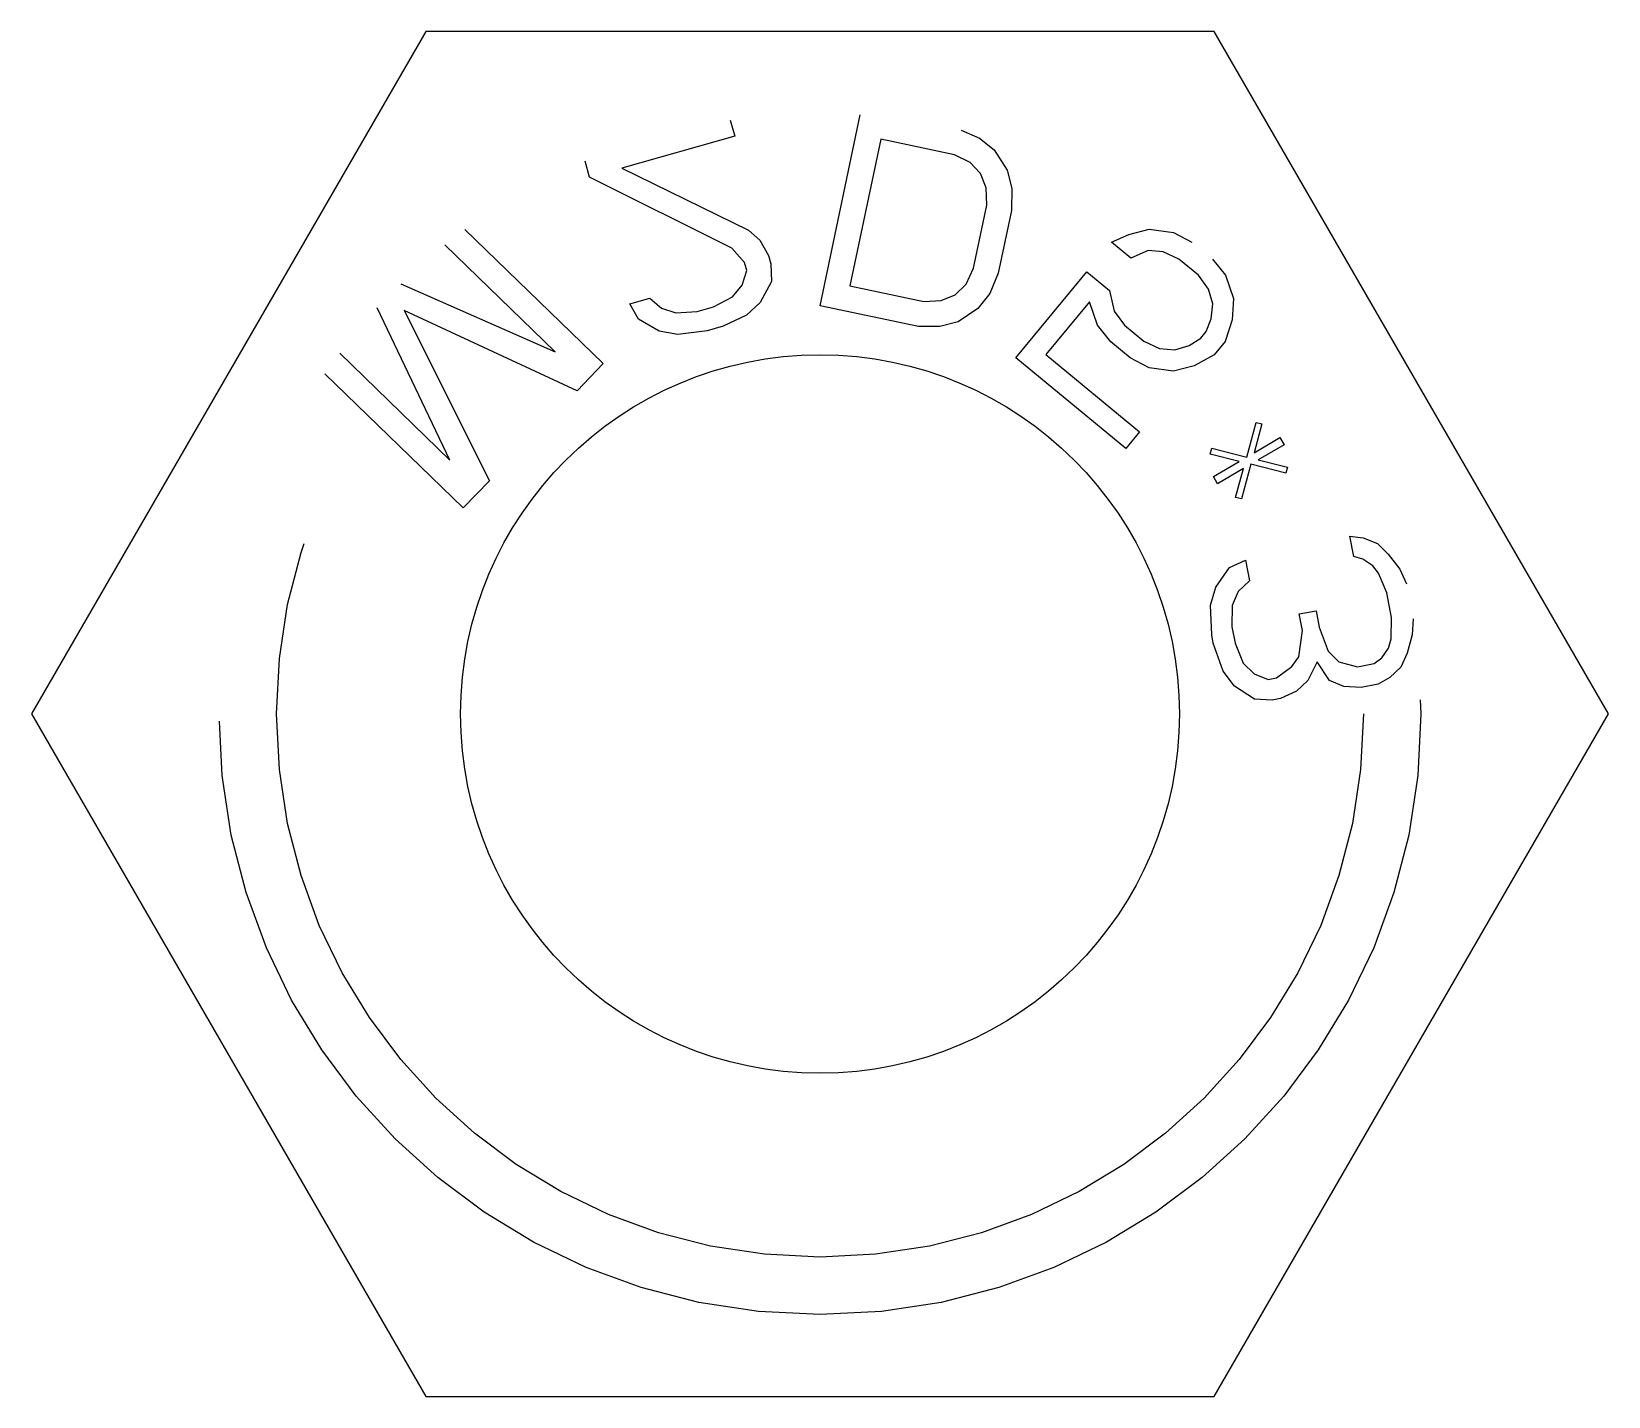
# Model space of a CAD drawing. Header units: millimetres. Extents: x 0 to 1189, y 25 to 866.
# Drawn here: x 1021.24 to 1026.72, y 392.09 to 396.84 of the extents above; entities that cross this region are included whole.
import ezdxf

# ---------------------------------------------------------------- set-up
doc = ezdxf.new("R2010")
doc.units = ezdxf.units.MM
doc.header["$LTSCALE"] = 65.395
doc.linetypes.add('HIDDEN', pattern=[0.2, 0.1, -0.1])
doc.layers.get('0').update_dxf_attribs({"linetype": 'CONTINUOUS'})
doc.layers.add('02___PRT_ALL_AXES', color=7, linetype='CONTINUOUS')
doc.layers.add('DEFAULT_2', color=8, linetype='HIDDEN')

msp = doc.modelspace()

# ---------------------------------------------------------------- linework, layer by layer
at = {"color": 7, "linetype": 'Continuous'}
for p, q in [((1022.61, 396.8414), (1021.2388, 394.4664)), ((1025.3524, 396.8414), (1022.61, 396.8414)), ((1026.7236, 394.4664), (1025.3524, 396.8414)), ((1021.2388, 394.4664), (1022.61, 392.0914)), ((1025.3524, 392.0914), (1026.7236, 394.4664)), ((1022.61, 392.0914), (1025.3524, 392.0914))]:
    msp.add_line(p, q, dxfattribs=at)
at = {"color": 3, "linetype": 'Continuous'}
msp.add_circle((1023.9812, 394.4664), 1.25, dxfattribs=at)
at = {"layer": '02___PRT_ALL_AXES', "color": 7, "linetype": 'Continuous'}
msp.add_circle((1023.9812, 394.4664), 1.25, dxfattribs=at)
at = {"layer": 'DEFAULT_2', "color": 8, "linetype": 'HIDDEN'}
for p, q in [((1023.6693, 396.533), (1023.685, 396.4773)), ((1023.9813, 395.8867), (1024.1208, 396.5517)), ((1023.685, 396.4773), (1023.2921, 396.3661)), ((1024.1923, 396.4663), (1024.0852, 395.9561)), ((1024.4492, 396.4124), (1024.1923, 396.4663)), ((1024.4719, 396.498), (1024.5359, 396.4703)), ((1024.5359, 396.4703), (1024.5869, 396.4292)), ((1023.1799, 396.3343), (1023.1641, 396.3901)), ((1024.5033, 396.3858), (1024.4492, 396.4124)), ((1024.5869, 396.4292), (1024.6317, 396.3589)), ((1023.6742, 396.0872), (1023.1799, 396.3343)), ((1023.2921, 396.3661), (1023.7321, 396.1501)), ((1024.54, 396.3477), (1024.5033, 396.3858)), ((1024.5593, 396.298), (1024.54, 396.3477)), ((1024.6317, 396.3589), (1024.648, 396.2946)), ((1024.5614, 396.2367), (1024.5593, 396.298)), ((1024.648, 396.2946), (1024.647, 396.2187)), ((1024.5155, 396.018), (1024.5614, 396.2367)), ((1024.647, 396.2187), (1024.6011, 396.0001)), ((1022.7464, 396.1526), (1023.2275, 395.6857)), ((1023.7321, 396.1501), (1023.7724, 396.115)), ((1023.7724, 396.115), (1023.8026, 396.0617)), ((1024.9945, 396.1081), (1025.0549, 396.1355)), ((1025.0549, 396.1355), (1025.1266, 396.1536)), ((1025.1266, 396.1536), (1025.2112, 396.1417)), ((1025.2112, 396.1417), (1025.2747, 396.108)), ((1023.0597, 395.7266), (1022.6762, 396.0989)), ((1023.7184, 396.0378), (1023.6742, 396.0872)), ((1023.8026, 396.0617), (1023.8107, 396.033)), ((1025.062, 396.0524), (1024.9945, 396.1081)), ((1025.1224, 396.0798), (1025.062, 396.0524)), ((1025.1751, 396.075), (1025.1224, 396.0798)), ((1025.2296, 396.0493), (1025.1751, 396.075)), ((1023.7106, 395.9582), (1023.7265, 396.0092)), ((1023.7265, 396.0092), (1023.7184, 396.0378)), ((1023.8107, 396.033), (1023.8129, 395.9717)), ((1024.489, 395.9627), (1024.5155, 396.018)), ((1024.6629, 395.7059), (1024.9092, 396.0046)), ((1024.9092, 396.0046), (1024.988, 395.9397)), ((1025.2971, 395.9937), (1025.2296, 396.0493)), ((1025.3461, 396.0491), (1025.3913, 395.9933)), ((1022.5229, 395.9636), (1023.0597, 395.7266)), ((1023.6767, 395.9177), (1023.7106, 395.9582)), ((1023.8129, 395.9717), (1023.773, 395.8985)), ((1024.0852, 395.9561), (1024.3421, 395.9022)), ((1024.4512, 395.925), (1024.489, 395.9627)), ((1024.6011, 396.0001), (1024.5715, 395.9302)), ((1025.3327, 395.9451), (1025.2971, 395.9937)), ((1025.3913, 395.9933), (1025.4191, 395.9124)), ((1023.3196, 395.894), (1023.3898, 395.9139)), ((1023.3898, 395.9139), (1023.43, 395.8788)), ((1023.6105, 395.8835), (1023.6767, 395.9177)), ((1023.773, 395.8985), (1023.725, 395.854)), ((1024.3421, 395.9022), (1024.4023, 395.9048)), ((1024.4023, 395.9048), (1024.4512, 395.925)), ((1024.5715, 395.9302), (1024.5307, 395.8779)), ((1024.9181, 395.9008), (1024.7665, 395.7169)), ((1024.946, 395.8199), (1024.9181, 395.9008)), ((1024.988, 395.9397), (1025.0046, 395.8681)), ((1025.3475, 395.8943), (1025.3327, 395.9451)), ((1025.4191, 395.9124), (1025.415, 395.8386)), ((1022.6941, 395.3499), (1022.4412, 395.8794)), ((1023.1361, 395.5915), (1022.5349, 395.8702)), ((1022.5349, 395.8702), (1022.8314, 395.2775)), ((1023.3499, 395.8407), (1023.3196, 395.894)), ((1023.4222, 395.7992), (1023.3499, 395.8407)), ((1023.43, 395.8788), (1023.4802, 395.8621)), ((1023.4802, 395.8621), (1023.5544, 395.8676)), ((1023.5544, 395.8676), (1023.6105, 395.8835)), ((1023.725, 395.854), (1023.6449, 395.8158)), ((1024.3238, 395.8148), (1023.9813, 395.8867)), ((1024.5307, 395.8779), (1024.4614, 395.8315)), ((1025.0046, 395.8681), (1025.0401, 395.8195)), ((1025.3244, 395.7975), (1025.3415, 395.8412)), ((1025.3415, 395.8412), (1025.3475, 395.8943)), ((1023.4864, 395.7865), (1023.4222, 395.7992)), ((1023.5887, 395.7999), (1023.4864, 395.7865)), ((1023.6449, 395.8158), (1023.5887, 395.7999)), ((1024.3982, 395.8144), (1024.3238, 395.8148)), ((1024.4614, 395.8315), (1024.3982, 395.8144)), ((1024.9927, 395.7621), (1024.946, 395.8199)), ((1025.0401, 395.8195), (1025.1076, 395.7638)), ((1025.3054, 395.7745), (1025.3244, 395.7975)), ((1025.415, 395.8386), (1025.3901, 395.7626)), ((1025.0603, 395.7064), (1024.9927, 395.7621)), ((1025.1076, 395.7638), (1025.1621, 395.7382)), ((1025.1621, 395.7382), (1025.2148, 395.7334)), ((1025.2148, 395.7334), (1025.2657, 395.7493)), ((1025.2657, 395.7493), (1025.3054, 395.7745)), ((1025.3901, 395.7626), (1025.3522, 395.7166)), ((1022.3105, 395.7222), (1022.6941, 395.3499)), ((1023.2275, 395.6857), (1023.1361, 395.5915)), ((1025.0455, 395.3904), (1024.6629, 395.7059)), ((1024.7665, 395.7169), (1025.0928, 395.4479)), ((1025.126, 395.6715), (1025.0603, 395.7064)), ((1025.2823, 395.6777), (1025.2107, 395.6596)), ((1025.3522, 395.7166), (1025.2823, 395.6777)), ((1022.74, 395.1834), (1022.2589, 395.6503)), ((1025.2107, 395.6596), (1025.126, 395.6715)), ((1025.4653, 395.3606), (1025.4983, 395.4812)), ((1025.5185, 395.4762), (1025.491, 395.3756)), ((1025.4983, 395.4812), (1025.5185, 395.4762)), ((1025.0928, 395.4479), (1025.0455, 395.3904)), ((1025.491, 395.3756), (1025.581, 395.4282)), ((1025.5958, 395.4031), (1025.5057, 395.3505)), ((1025.581, 395.4282), (1025.5958, 395.4031)), ((1025.3385, 395.371), (1025.344, 395.3911)), ((1025.4396, 395.3456), (1025.3385, 395.371)), ((1025.344, 395.3911), (1025.4653, 395.3606)), ((1025.5057, 395.3505), (1025.6068, 395.3251)), ((1025.3496, 395.293), (1025.4396, 395.3456)), ((1025.3643, 395.2678), (1025.3496, 395.293)), ((1025.4543, 395.3204), (1025.3643, 395.2678)), ((1025.4268, 395.2199), (1025.4543, 395.3204)), ((1025.48, 395.3354), (1025.447, 395.2148)), ((1025.6013, 395.305), (1025.48, 395.3354)), ((1025.6068, 395.3251), (1025.6013, 395.305)), ((1022.8314, 395.2775), (1022.74, 395.1834)), ((1025.447, 395.2148), (1025.4268, 395.2199)), ((1025.8238, 395.0858), (1025.8704, 395.0799)), ((1025.8375, 395.0142), (1025.8238, 395.0858)), ((1025.8704, 395.0799), (1025.9198, 395.0596)), ((1025.9198, 395.0596), (1025.9573, 395.0222)), ((1025.9573, 395.0222), (1025.9975, 394.9705)), ((1025.3575, 394.9076), (1025.4051, 394.9761)), ((1025.4051, 394.9761), (1025.4608, 395.0016)), ((1025.4608, 395.0016), (1025.4745, 394.93)), ((1025.8695, 395.0055), (1025.8375, 395.0142)), ((1025.9042, 394.9824), (1025.8695, 395.0055)), ((1025.9243, 394.9566), (1025.9042, 394.9824)), ((1025.9975, 394.9705), (1026.0215, 394.9194)), ((1025.3392, 394.8447), (1025.3575, 394.9076)), ((1025.4745, 394.93), (1025.4361, 394.8929)), ((1025.9527, 394.8877), (1025.9243, 394.9566)), ((1025.4361, 394.8929), (1025.4151, 394.8444)), ((1025.9691, 394.8018), (1025.9527, 394.8877)), ((1025.3437, 394.7417), (1025.3392, 394.8447)), ((1025.4151, 394.8444), (1025.4141, 394.77)), ((1025.6482, 394.8147), (1025.7067, 394.8259)), ((1025.6591, 394.7574), (1025.6482, 394.8147)), ((1025.7067, 394.8259), (1025.7177, 394.7686)), ((1025.9681, 394.7274), (1025.9691, 394.8018)), ((1025.4141, 394.77), (1025.4251, 394.7127)), ((1025.6463, 394.6659), (1025.6591, 394.7574)), ((1025.7177, 394.7686), (1025.7487, 394.6854)), ((1026.0447, 394.7977), (1026.0413, 394.7414)), ((1025.3492, 394.713), (1025.3437, 394.7417)), ((1025.383, 394.6155), (1025.3492, 394.713)), ((1025.4251, 394.7127), (1025.4534, 394.6438)), ((1025.9352, 394.6617), (1025.959, 394.6959)), ((1025.959, 394.6959), (1025.9681, 394.7274)), ((1026.0413, 394.7414), (1026.023, 394.6785)), ((1025.4534, 394.6438), (1025.4909, 394.6065)), ((1025.6225, 394.6316), (1025.6463, 394.6659)), ((1025.7103, 394.6484), (1025.6774, 394.5827)), ((1025.7533, 394.5824), (1025.7103, 394.6484)), ((1025.7487, 394.6854), (1025.7862, 394.6481)), ((1025.7862, 394.6481), (1025.8502, 394.6306)), ((1025.8502, 394.6306), (1025.9087, 394.6418)), ((1025.9087, 394.6418), (1025.9352, 394.6617)), ((1026.023, 394.6785), (1026.0019, 394.6299)), ((1025.4232, 394.5638), (1025.383, 394.6155)), ((1025.4909, 394.6065), (1025.5402, 394.5862)), ((1025.5402, 394.5862), (1025.5695, 394.5918)), ((1025.5695, 394.5918), (1025.6225, 394.6316)), ((1025.6774, 394.5827), (1025.639, 394.5457)), ((1025.8026, 394.5621), (1025.7533, 394.5824)), ((1025.9635, 394.5929), (1025.9224, 394.5702)), ((1026.0019, 394.6299), (1025.9635, 394.5929)), ((1025.4927, 394.5177), (1025.4232, 394.5638)), ((1025.639, 394.5457), (1025.5832, 394.5202)), ((1025.8639, 394.559), (1025.8026, 394.5621)), ((1025.9224, 394.5702), (1025.8639, 394.559)), ((1025.5539, 394.5146), (1025.4927, 394.5177)), ((1025.5832, 394.5202), (1025.5539, 394.5146))]:
    msp.add_line(p, q, dxfattribs=at)
for radius in [2.09, 1.89]:
    msp.add_circle((1023.9812, 394.4664), radius, dxfattribs=at)

doc.saveas('drawing.dxf')
